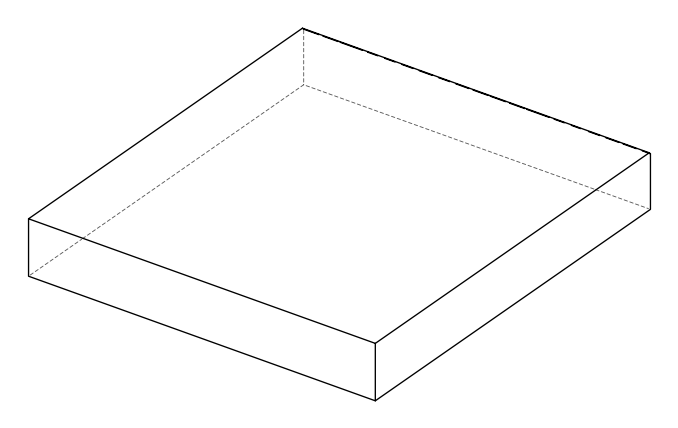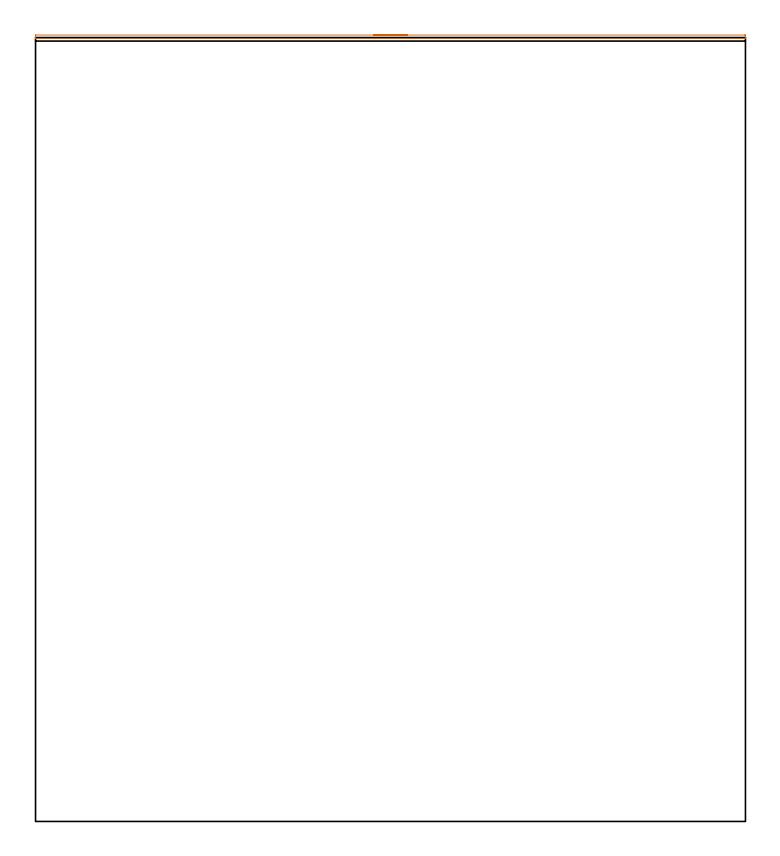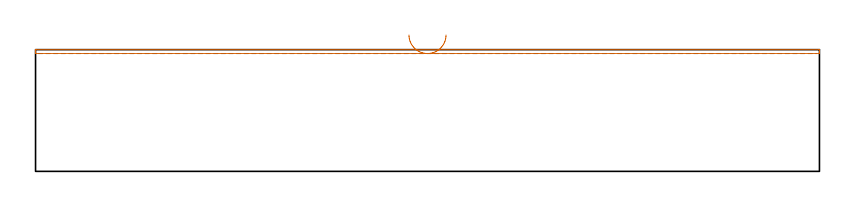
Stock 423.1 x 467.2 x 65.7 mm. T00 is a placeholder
(PLAN: 1 operations, 0 tool changes, 3.5 min)
(1 AREA_MILL | FG_CHAMFER_SURFACE | UGT0205_001 | 3.53 min | 934 mm3)
(TOOL UGT0205_001 | Chamfer Mill 20 x 3 x 45 deg. | D20 FL50 Z2)
(OP 1 AREA_MILL)
G17 G21 G94 G90
T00 M6
G54
G17 G0 G90 X201.55 Y468.7 S1061 M3
G43 Z75.7 H0
Z73.6
G94 G1 X201.588 Z72.728 F250.
X201.702 Z71.864
X201.891 Z71.012
X202.153 Z70.18
X202.487 Z69.374
X202.89 Z68.6
X203.358 Z67.864
X203.89 Z67.172
X204.479 Z66.529
X205.122 Z65.94
X205.814 Z65.408
X206.55 Z64.94
X207.324 Z64.537
X208.13 Z64.203
X208.962 Z63.941
X209.814 Z63.752
X210.678 Z63.638
X211.55 Z63.6
X422.621 Y468.699 Z63.601
X422.923 Y468.696 Z63.604
X423.098 Y468.691 Z63.605
X423.1 Y468.449 Z63.848
Y468.096 Z64.199
Y467.39 Z64.91
Y467.078 Z65.222
X423.093 Y466.66 Z65.632
X423.09 Y466.603 Z65.688
X422.923 Y466.6 Z65.7
X0.177
X0.01 Y466.603 Z65.688
X0.007 Y466.66 Z65.632
X0. Y467.078 Z65.222
Y467.39 Z64.91
Y468.096 Z64.199
Y468.449 Z63.848
X0.002 Y468.691 Z63.605
X0.177 Y468.7 Z63.6
X211.55
X212.422 Z63.638
X213.286 Z63.752
X214.138 Z63.941
X214.97 Z64.203
X215.776 Z64.537
X216.55 Z64.94
X217.286 Z65.408
X217.978 Z65.94
X218.621 Z66.529
X219.21 Z67.172
X219.742 Z67.864
X220.21 Z68.6
X220.613 Z69.374
X220.947 Z70.18
X221.209 Z71.012
X221.398 Z71.864
X221.512 Z72.728
X221.55 Z73.6
G0 Z75.7
M5
M2
